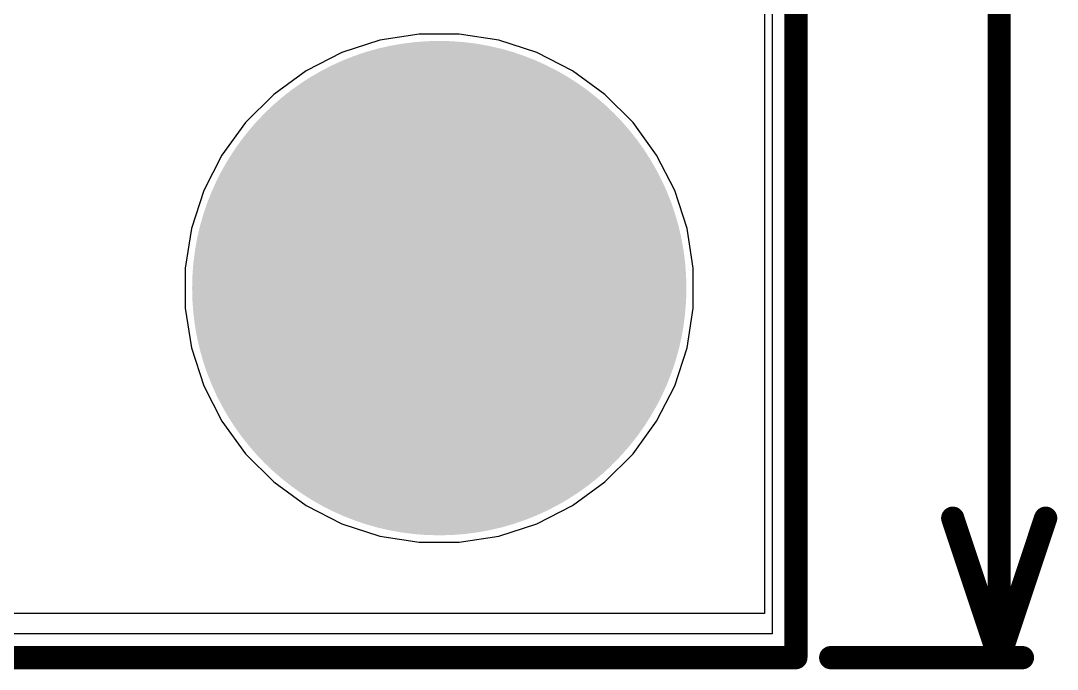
# Model space of a CAD drawing. Header units: inches. Extents: x 0 to 5376, y 0 to 5416.
# Drawn here: x 41.53 to 52.86, y -0.13 to 6.96 of the extents above; entities that cross this region are included whole.
import ezdxf

# ---------------------------------------------------------------- set-up
doc = ezdxf.new("R2010")
doc.units = ezdxf.units.IN
for name, color, linetype in [('Board Outline', 216, 'Continuous'), ('Bottom Layer', 5, 'Continuous'), ('Bottom Solder', 6, 'Continuous'), ('Dimensions', 6, 'Continuous'), ('Layer 1', 16, 'Continuous'), ('Layer 2', 76, 'Continuous'), ('Multi-Layer', 9, 'Continuous'), ('Pad Holes', 156, 'Continuous'), ('Top Layer', 1, 'Continuous'), ('Top Solder', 216, 'Continuous')]:
    doc.layers.add(name, color=color, linetype=linetype)

msp = doc.modelspace()

# ---------------------------------------------------------------- hatches: boundary and pattern name
at = {"layer": 'Bottom Layer'}
h = msp.add_hatch(color=5, dxfattribs=at)
edge = h.paths.add_edge_path()
edge.add_arc((46.101, 4.039), 2.6, 0, 360)
at = {"layer": 'Bottom Solder'}
h = msp.add_hatch(color=6, dxfattribs=at)
edge = h.paths.add_edge_path()
edge.add_arc((46.101, 4.039), 2.702, 0, 360)
at = {"layer": 'Layer 1'}
h = msp.add_hatch(color=16, dxfattribs=at)
edge = h.paths.add_edge_path()
edge.add_arc((46.101, 4.039), 2.6, 0, 360)
at = {"layer": 'Layer 2'}
h = msp.add_hatch(color=76, dxfattribs=at)
edge = h.paths.add_edge_path()
edge.add_arc((46.101, 4.039), 2.6, 0, 360)
at = {"layer": 'Multi-Layer'}
h = msp.add_hatch(color=9, dxfattribs=at)
edge = h.paths.add_edge_path()
edge.add_arc((46.101, 4.039), 2.6, 0, 360)
at = {"layer": 'Pad Holes'}
h = msp.add_hatch(color=7, dxfattribs=at)
edge = h.paths.add_edge_path()
edge.add_arc((46.101, 4.039), 1.5, 0, 360)
at = {"layer": 'Top Layer'}
h = msp.add_hatch(color=1, dxfattribs=at)
edge = h.paths.add_edge_path()
edge.add_arc((46.101, 4.039), 2.6, 0, 360)
at = {"layer": 'Top Solder'}
h = msp.add_hatch(color=216, dxfattribs=at)
edge = h.paths.add_edge_path()
edge.add_arc((46.101, 4.039), 2.702, 0, 360)

# ---------------------------------------------------------------- linework, layer by layer
at = {"layer": 'Board Outline'}
for points in [[(50, 0, 0.254, 0.254, 0), (50, 125, 0.254, 0.254, 0)], [(0, 0, 0.254, 0.254, 0), (50, 0, 0.254, 0.254, 0)]]:
    msp.add_lwpolyline(points, format="xyseb", dxfattribs=at)
msp.add_lwpolyline([(49.936, 0, 0.127, 0.127, 1), (50.063, 0, 0.127, 0.127, 1)], format="xyseb", close=True, dxfattribs=at)
msp.add_lwpolyline([(49.936, 0, 0.127, 0.127, 1), (50.063, 0, 0.127, 0.127, 1)], format="xyseb", close=True, dxfattribs=at)
at = {"layer": 'Bottom Layer'}
for p, q in [((49.741, 15.703), (49.741, 0.259)), ((45.882, 6.816), (45.45, 6.748)), ((46.319, 6.816), (45.882, 6.816)), ((46.751, 6.748), (46.319, 6.816)), ((45.45, 6.748), (45.034, 6.613)), ((47.167, 6.613), (46.751, 6.748)), ((45.034, 6.613), (44.645, 6.414)), ((47.556, 6.414), (47.167, 6.613)), ((44.645, 6.414), (44.291, 6.157)), ((47.91, 6.157), (47.556, 6.414)), ((44.291, 6.157), (43.982, 5.848)), ((48.219, 5.848), (47.91, 6.157)), ((43.982, 5.848), (43.725, 5.494)), ((48.476, 5.494), (48.219, 5.848)), ((43.725, 5.494), (43.526, 5.105)), ((48.675, 5.105), (48.476, 5.494)), ((43.526, 5.105), (43.391, 4.689)), ((48.81, 4.689), (48.675, 5.105)), ((43.391, 4.689), (43.323, 4.257)), ((48.878, 4.257), (48.81, 4.689)), ((43.323, 4.257), (43.323, 3.82)), ((48.878, 3.82), (48.878, 4.257)), ((43.323, 3.82), (43.391, 3.388)), ((48.81, 3.388), (48.878, 3.82)), ((43.391, 3.388), (43.526, 2.972)), ((48.675, 2.972), (48.81, 3.388)), ((43.526, 2.972), (43.725, 2.583)), ((48.476, 2.583), (48.675, 2.972)), ((43.725, 2.583), (43.982, 2.229)), ((48.219, 2.229), (48.476, 2.583)), ((43.982, 2.229), (44.291, 1.92)), ((47.91, 1.92), (48.219, 2.229)), ((44.291, 1.92), (44.645, 1.663)), ((47.556, 1.663), (47.91, 1.92)), ((44.645, 1.663), (45.034, 1.464)), ((47.167, 1.464), (47.556, 1.663)), ((45.034, 1.464), (45.45, 1.329)), ((46.751, 1.329), (47.167, 1.464)), ((45.45, 1.329), (45.882, 1.261)), ((45.882, 1.261), (46.319, 1.261)), ((46.319, 1.261), (46.751, 1.329)), ((49.741, 0.259), (0.259, 0.259))]:
    msp.add_line(p, q, dxfattribs=at)
at = {"layer": 'Dimensions'}
for points in [[(52.222, 0, 0.254, 0.254, 0), (52.222, 54.197, 0.254, 0.254, 0)], [(51.714, 1.524, 0.254, 0.254, 0), (52.222, 0, 0.254, 0.254, 0)], [(52.222, 0, 0.254, 0.254, 0), (52.73, 1.524, 0.254, 0.254, 0)], [(50.381, 0, 0.254, 0.254, 0), (52.476, 0, 0.254, 0.254, 0)]]:
    msp.add_lwpolyline(points, format="xyseb", dxfattribs=at)
for points in [[(51.651, 1.524, 0.127, 0.127, 1), (51.778, 1.524, 0.127, 0.127, 1)], [(52.667, 1.524, 0.127, 0.127, 1), (52.794, 1.524, 0.127, 0.127, 1)], [(50.317, 0, 0.127, 0.127, 1), (50.444, 0, 0.127, 0.127, 1)], [(52.159, 0, 0.127, 0.127, 1), (52.286, 0, 0.127, 0.127, 1)], [(52.159, 0, 0.127, 0.127, 1), (52.286, 0, 0.127, 0.127, 1)], [(52.159, 0, 0.127, 0.127, 1), (52.286, 0, 0.127, 0.127, 1)], [(52.413, 0, 0.127, 0.127, 1), (52.54, 0, 0.127, 0.127, 1)]]:
    msp.add_lwpolyline(points, format="xyseb", close=True, dxfattribs=at)
at = {"layer": 'Layer 1'}
for p, q in [((49.741, 24.033), (49.741, 0.259)), ((45.882, 6.816), (45.45, 6.748)), ((46.319, 6.816), (45.882, 6.816)), ((46.751, 6.748), (46.319, 6.816)), ((45.45, 6.748), (45.034, 6.613)), ((47.167, 6.613), (46.751, 6.748)), ((45.034, 6.613), (44.645, 6.414)), ((47.556, 6.414), (47.167, 6.613)), ((44.645, 6.414), (44.291, 6.157)), ((47.91, 6.157), (47.556, 6.414)), ((44.291, 6.157), (43.982, 5.848)), ((48.219, 5.848), (47.91, 6.157)), ((43.982, 5.848), (43.725, 5.494)), ((48.476, 5.494), (48.219, 5.848)), ((43.725, 5.494), (43.526, 5.105)), ((48.675, 5.105), (48.476, 5.494)), ((43.526, 5.105), (43.391, 4.689)), ((48.81, 4.689), (48.675, 5.105)), ((43.391, 4.689), (43.323, 4.257)), ((48.878, 4.257), (48.81, 4.689)), ((43.323, 4.257), (43.323, 3.82)), ((48.878, 3.82), (48.878, 4.257)), ((43.323, 3.82), (43.391, 3.388)), ((48.81, 3.388), (48.878, 3.82)), ((43.391, 3.388), (43.526, 2.972)), ((48.675, 2.972), (48.81, 3.388)), ((43.526, 2.972), (43.725, 2.583)), ((48.476, 2.583), (48.675, 2.972)), ((43.725, 2.583), (43.982, 2.229)), ((48.219, 2.229), (48.476, 2.583)), ((43.982, 2.229), (44.291, 1.92)), ((47.91, 1.92), (48.219, 2.229)), ((44.291, 1.92), (44.645, 1.663)), ((47.556, 1.663), (47.91, 1.92)), ((44.645, 1.663), (45.034, 1.464)), ((47.167, 1.464), (47.556, 1.663)), ((45.034, 1.464), (45.45, 1.329)), ((46.751, 1.329), (47.167, 1.464)), ((45.45, 1.329), (45.882, 1.261)), ((45.882, 1.261), (46.319, 1.261)), ((46.319, 1.261), (46.751, 1.329)), ((49.741, 0.259), (0.259, 0.259))]:
    msp.add_line(p, q, dxfattribs=at)
at = {"layer": 'Layer 2'}
for p, q in [((49.657, 8.585), (49.657, 0.483)), ((45.882, 6.816), (45.45, 6.748)), ((46.319, 6.816), (45.882, 6.816)), ((46.751, 6.748), (46.319, 6.816)), ((45.45, 6.748), (45.034, 6.613)), ((47.167, 6.613), (46.751, 6.748)), ((45.034, 6.613), (44.645, 6.414)), ((47.556, 6.414), (47.167, 6.613)), ((44.645, 6.414), (44.291, 6.157)), ((47.91, 6.157), (47.556, 6.414)), ((44.291, 6.157), (43.982, 5.848)), ((48.219, 5.848), (47.91, 6.157)), ((43.982, 5.848), (43.725, 5.494)), ((48.476, 5.494), (48.219, 5.848)), ((43.725, 5.494), (43.526, 5.105)), ((48.675, 5.105), (48.476, 5.494)), ((43.526, 5.105), (43.391, 4.689)), ((48.81, 4.689), (48.675, 5.105)), ((43.391, 4.689), (43.323, 4.257)), ((48.878, 4.257), (48.81, 4.689)), ((43.323, 4.257), (43.323, 3.82)), ((48.878, 3.82), (48.878, 4.257)), ((43.323, 3.82), (43.391, 3.388)), ((48.81, 3.388), (48.878, 3.82)), ((43.391, 3.388), (43.526, 2.972)), ((48.675, 2.972), (48.81, 3.388)), ((43.526, 2.972), (43.725, 2.583)), ((48.476, 2.583), (48.675, 2.972)), ((43.725, 2.583), (43.982, 2.229)), ((48.219, 2.229), (48.476, 2.583)), ((43.982, 2.229), (44.291, 1.92)), ((47.91, 1.92), (48.219, 2.229)), ((44.291, 1.92), (44.645, 1.663)), ((47.556, 1.663), (47.91, 1.92)), ((44.645, 1.663), (45.034, 1.464)), ((47.167, 1.464), (47.556, 1.663)), ((45.034, 1.464), (45.45, 1.329)), ((46.751, 1.329), (47.167, 1.464)), ((45.45, 1.329), (45.882, 1.261)), ((45.882, 1.261), (46.319, 1.261)), ((46.319, 1.261), (46.751, 1.329)), ((49.657, 0.483), (0.259, 0.483))]:
    msp.add_line(p, q, dxfattribs=at)
at = {"layer": 'Top Layer'}
for p, q in [((49.741, 22.526), (49.741, 0.259)), ((45.882, 6.816), (45.45, 6.748)), ((46.319, 6.816), (45.882, 6.816)), ((46.751, 6.748), (46.319, 6.816)), ((45.45, 6.748), (45.034, 6.613)), ((47.167, 6.613), (46.751, 6.748)), ((45.034, 6.613), (44.645, 6.414)), ((47.556, 6.414), (47.167, 6.613)), ((44.645, 6.414), (44.291, 6.157)), ((47.91, 6.157), (47.556, 6.414)), ((44.291, 6.157), (43.982, 5.848)), ((48.219, 5.848), (47.91, 6.157)), ((43.982, 5.848), (43.725, 5.494)), ((48.476, 5.494), (48.219, 5.848)), ((43.725, 5.494), (43.526, 5.105)), ((48.675, 5.105), (48.476, 5.494)), ((43.526, 5.105), (43.391, 4.689)), ((48.81, 4.689), (48.675, 5.105)), ((43.391, 4.689), (43.323, 4.257)), ((48.878, 4.257), (48.81, 4.689)), ((43.323, 4.257), (43.323, 3.82)), ((48.878, 3.82), (48.878, 4.257)), ((43.323, 3.82), (43.391, 3.388)), ((48.81, 3.388), (48.878, 3.82)), ((43.391, 3.388), (43.526, 2.972)), ((48.675, 2.972), (48.81, 3.388)), ((43.526, 2.972), (43.725, 2.583)), ((48.476, 2.583), (48.675, 2.972)), ((43.725, 2.583), (43.982, 2.229)), ((48.219, 2.229), (48.476, 2.583)), ((43.982, 2.229), (44.291, 1.92)), ((47.91, 1.92), (48.219, 2.229)), ((44.291, 1.92), (44.645, 1.663)), ((47.556, 1.663), (47.91, 1.92)), ((44.645, 1.663), (45.034, 1.464)), ((47.167, 1.464), (47.556, 1.663)), ((45.034, 1.464), (45.45, 1.329)), ((46.751, 1.329), (47.167, 1.464)), ((45.45, 1.329), (45.882, 1.261)), ((45.882, 1.261), (46.319, 1.261)), ((46.319, 1.261), (46.751, 1.329)), ((49.741, 0.259), (0.259, 0.259))]:
    msp.add_line(p, q, dxfattribs=at)

doc.saveas('drawing.dxf')
